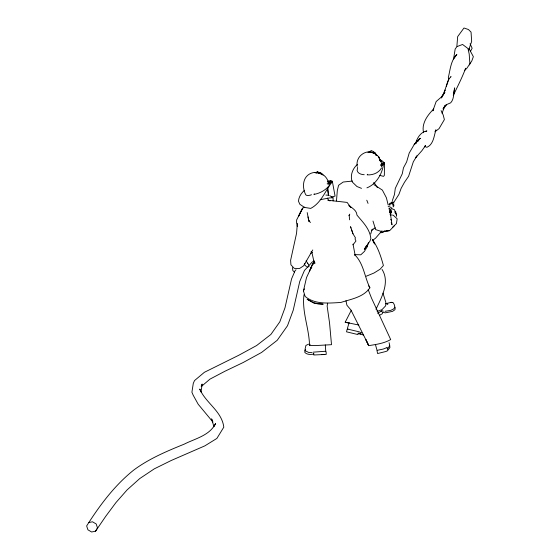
<?xml version="1.0" encoding="UTF-8"?>
<svg xmlns="http://www.w3.org/2000/svg" width="560" height="560" viewBox="0 0 560 560"><rect width="100%" height="100%" fill="white"/><g stroke="black" fill="none" stroke-linecap="round" stroke-linejoin="round"><path stroke-width="0.84" d="M367.206 245.077L367.192 246.75L364.462 251.37L360.794 254.814L355.383 254.639M304.731 207.179L302.652 208.173L296.632 219.94L296.562 222.551L297.29 224.357L296.555 233.303L290.605 260.351L290.927 264.81L294.245 268.373L299.614 268.457L303.611 265.811L312.753 249.963M357.182 166.383C355.747 158.144 362.46 151.473 370.51 151.732L369.313 152.033L370.937 151.375L369.698 152.04M381.577 166.726L381.591 165.347M367.269 245.154L367.192 246.75L368.487 242.438M456.883 46.179L457.674 36.61L463.981 28L468.447 29.519L471.044 32.109L471.66 41.454L468.461 50.519M396.543 216.342L396.487 213.836M390.117 214.375L391.524 212.429L391.475 210.665M330.169 182.777L330.162 181.419L327.67 181.552M327.642 303.233L327.138 306.117L329.546 322.91L331.506 344.687L315.147 345.597L309.512 345.387C309.204 328.335 301.658 311.542 304.024 294.588M336.483 200.9L337.302 190.617L338.59 185.283L343.182 182.035L352.24 181.076M358.295 333.249L358.022 334.579L346.535 331.828L347.123 329.315L347.865 329.14L359.212 331.849L361.886 332.997M354.634 254.674C363.727 263.494 364.476 276.822 369.887 287.798C363.503 297.318 350.924 299.138 340.788 302.477C328.818 303.121 315 304.71 305.13 296.436L303.436 290.899L306.509 277.606L313.544 262.5M329.154 185.073L329.056 183.232M444.227 92.491L447.692 81.627L448.896 79.009L451.01 76.587L450.828 76.916M314.566 261.597L314.153 263.158L312.963 264.117L314.195 263.158M357.553 167.391L357.133 170.548C357.945 173.684 361.375 174.531 364.21 174.72M370.734 233.961L371.959 229.803M465.647 68.236C462.161 77.581 457.59 86.415 453.313 95.417L454.699 87.885C453.39 92.869 454.426 98.679 450.702 102.802L445.606 105.049M331.835 182.28C325.15 191.149 321.083 203.021 310.723 208.404L304.619 207.445L299.873 204.33L298.473 201.201C298.753 196.896 301.273 193.039 304.507 190.316M444.493 91.658L445.018 89.999L442.484 95.914M349.153 322.574L347.543 327.992L347.865 329.14M416.206 142.786L416.99 140.455L415.968 143.43M392.357 200.599L394.471 194.481L395.283 188.405L402.255 173.803L403.466 167.839L406.637 161.91L409.206 153.062L414.148 144.634L420.259 138.306L414.148 144.634L419.335 138.943L418.103 141.183M446.341 86.317L448.896 79.009L448.308 77.595C450.282 69.538 450.716 60.711 456.855 54.411L453.572 59.024L455.161 49.077L456.904 46.634L462.567 44.464L467.95 48.51L469.196 54.019L469.903 63.791L466.844 68.264L464.436 70.595M309.463 271.6L310.296 269.234L311.829 267.211M442.043 113.239L444.99 105.532L443.065 108.885M311.262 194.488L311.059 195.02L308.875 195.419L307.013 195.482L305.781 194.866C301.987 187.516 302.372 176.757 311.108 173.25C318.129 170.506 326.228 174.643 328.286 181.93M311.416 266.574L310.184 269.598L312.55 263.823M295.12 270.592L291.557 278.936L284.97 307.867L279.811 321.832L270.879 334.46L256.641 345.527L238.777 355.264L204.393 372.295L194.523 380.576L193.277 383.411L191.912 392.238L193.207 395.248L198.184 404.243L212.926 422.03L211.596 418.866L213.955 426.734L215.523 423.549C209.671 435.568 195.223 438.557 184.24 444.143C166.684 451.262 149.065 458.682 133.763 470.043C114.569 485.373 99.729 505.351 86.646 525.938L87.934 529.823L91.63 532L95.578 531.188L105.679 516.383L115.983 502.537L127.127 489.881L139.72 478.59L154.343 468.818L171.241 460.488L204.827 445.872L216.874 438.431L223.804 427.168C221.83 411.082 205.786 403.116 199.752 389.039L201.04 392.049L202.125 384.055L201.187 386.183M377.027 350.714L377.594 353.542L386.029 351.449L387.863 350.595L387.527 349.209M415.835 142.45C417.634 137.27 420.98 131.824 426.881 130.935L425.229 131.565M375.977 309.267C381.654 297.339 390.131 282.184 382.06 269.444M351.295 310.282L345.198 322.21L348.88 323.043M309.512 345.387L310.086 344.288M303.436 290.899L304.528 288.862M470.26 51.702L472.143 48.23L470.064 43.729M367.535 174.265L367.206 174.867C372.792 175.259 378.721 172.942 381.556 167.916M348.985 215.565L349.783 214.137M441.294 98.021L442.085 96.614M95.578 531.188L97.475 527.863L96.194 523.964L92.484 521.787L88.536 522.606M366.303 245.882L364.322 249.347L369.985 241.066L370.867 238.609C369.852 228.837 362.824 222.194 356.972 215.124C356.832 210.392 352.065 208.089 348.88 205.359M441.861 97.244L444.878 92.211L441.154 97.216L436.163 101.542L432.831 110.894L433.748 108.941C427.567 115.08 421.337 123.522 423.563 132.685M469.266 64.897L471.807 60.928L473.354 56.679L469.049 48.636M295.631 270.27L296.002 269.689M314.251 193.851L313.873 194.411C319.669 193.41 325.143 190.498 328.93 185.955M352.975 244.818L355.943 241.024L355.026 238.91L355.446 237.839L352.968 233.772L350.532 226.674L350.994 228.004M393.988 202.076L398.909 194.418L401.156 188.314L404.488 182.28L408.59 176.302L413.336 161.77L416.913 155.897L415.583 157.78L421.925 150.654L425.488 145.607L424.487 146.811L425.271 145.971M381.997 230.783L375.592 238.147L372.302 240.618M443.17 108.962L446.621 104.818M354.613 255.199L355.04 254.723L353.024 244.153M382.368 163.975L383.082 163.191L384.517 162.939L384.342 175.427L383.509 176.365L379.428 175.294M380.597 165.613L381.689 165.662L383.117 164.094L384.552 163.842M381.276 163.926L382.277 162.834L380.632 161.245M307.951 266.644L304.437 270.466L299.74 281.477L293.216 310.24L287.483 325.773L277.221 340.291L261.569 352.457L243.138 362.537L224.945 371.238L209.944 379.141L201.523 386.337M309.12 265.37L312.046 262.192L314.223 260.862M372.071 229.992L372.967 229.012M316.246 173.047L317.415 171.78L322.042 173.488M394.191 225.988L389.592 230.72L383.88 231.126M392.714 227.115L396.445 223.601L397.152 218.792L393.253 215.201M305.676 349.776L304.878 350.455L304.843 352.492C307.118 354.844 310.919 354.641 313.873 354.039M371.63 230.307L375.172 227.836M357.63 164.318C352.569 168.266 349.594 176.204 352.492 182.21L356.951 186.522L361.508 188.356M367.92 152.684L371.434 150.521L375.592 153.041L375.865 154.581M310.576 253.407L312.011 252.532M386.421 347.802L383.187 349.083L377.048 350.357L375.564 345.044M379.47 315.336L382.41 313.684L382.354 312.382L385.434 312.823L392.518 311.381L394.961 309.729L395.206 307.783L394.506 307.16M328.286 183.876L332.493 182.21L331.842 180.873L330.708 180.719M329.7 181.944L330.127 181.734M332.241 181.272L328.545 182.826L328.797 183.764M328.867 183.435L329.952 182.889M381.157 311.255L382.004 310.842L377.51 313.222M313.103 352.17L325.752 351.232L325.311 344.911M366.226 276.227L373.982 273.021L380.093 269.227L383.404 265.531C380.968 256.585 378.049 247.471 372.561 239.848L374.598 243.866L372.561 239.848M304.269 264.082L305.025 263.809M366.912 187.845C376.229 184.366 382.571 173.355 383.53 163.835M389.767 212.513L391.461 212.093M327.516 183.043L328.027 182.938M330.386 182.672L332.493 182.21L335.076 196.091L331.555 197.008M388.262 349.755L389.9 347.578L389.69 345.261M386.561 303.492L390.971 302.386L393.295 302.743L394.548 305.242L394.863 307.363L393.547 309.015L390.663 310.408L385.028 311.311M312.018 352.625L308.868 352.534L305.221 350.763L305.053 349.286L305.921 345.415L308.644 344.148M368.655 345.653L365.925 339.682L368.655 345.653C376.138 344.456 384.069 343.406 390.691 339.57L371.497 298.081L368.193 289.646M307.643 267.015L309.008 266.616L308.406 264.271M386.995 230.797L389.347 230.559L382.494 231.84L375.662 229.6L372.981 221.046M320.194 199.71L329.455 197.932L333.025 197.764L333.158 200.928M324.702 354.494L321.811 354.606L326.221 354.403L326.109 351.743L325.318 351.428M322.847 354.571L313.782 354.991L313.74 353.598L313.334 353.612M376.915 311.024L378.462 310.989L382.039 309.596L385.658 305.823L385.84 302.351L382.963 293.083M380.555 164.71L381.101 164.738M325.913 195.048L328.377 195.244L327.53 189.469M314.895 172.585L316.071 172.697L317.415 171.78L316.463 172.795L314.895 172.585L316.967 172.781M390.208 214.816L392.49 215.11M318.08 173.012L320.46 173.327L323.113 175.119M320.46 173.327L317.653 172.844L321.489 173.985L319.431 172.851L321.132 173.887M358.841 325.052L345.198 322.21M391.699 208.747L394.359 209.622L394.765 210.511M386.757 303.842L387.919 304.066L385.651 303.597M382.354 310.933L383.369 311.171M389.48 211.946L390.439 212.723M330.113 200.816L327.901 200.256L347.095 202.412L350.917 207.466L349.069 205.898M363.37 335.048L358.358 333.326M386.68 347.739L388.038 348.523L387.296 348.278L388.878 347.13L389.655 345.128L389.074 342.678M330.064 200.767L328.496 200.305L327.509 198.135M357.966 333.13L360.402 333.984L358.813 333.424M424.662 146.454L426.881 147.315C433.622 144.375 433.979 135.926 435.925 129.836L434.966 131.768L439.068 128.625L444.381 119.588L443.198 114.982L441.098 110.614M380.296 160.853L381.598 161.504M315.189 263.053L314.111 262.486L311.822 252.021M390.572 219.639L391.44 220.136M294.511 272.083L292.838 270.599L292.453 267.575M381.633 160.475L384.517 162.939M329.707 195.594L333.025 197.764M373.898 184.618L382.382 190.099L386.407 197.799L388.157 204.967M311.024 251.811L312.074 252.63M306.544 266.693L304.703 264.922M373.576 182.686L374.892 183.729L377.314 187.558M391.209 211.547L390.341 210.413M379.981 160.181L378.777 156.87L380.569 161.896C379.827 156.282 375.27 152.663 369.817 151.851L375.144 153.72L377.041 155.575L373.345 152.103L375.221 153.79M332.101 181.811L332.493 182.21M395.787 213.731L396.683 214.837L396.025 213.976M306.089 260.827L308.028 263.907L307.531 263.144M308.994 220.507L310.401 222.572M390.894 211.141L391.552 212.114M368.697 285.873L369.887 287.798M368.326 344.631L350.917 309.988L346.913 305.228L345.968 300.762M366.786 200.207L368.046 203.392M390.271 210.07L390.621 210.994M351.729 230.125L352.968 233.772M391.216 222.376L392 224.777L390.537 214.613L388.969 208.145M330.722 181.727L330.981 182.665M375.277 153.741L375.592 155.183M307.993 216.923L308.994 221.508L307.202 212.576M327.915 188.699L328.664 195.622M349.132 215.152L349.657 219.828M297.101 223.44L297.346 226.513L297.29 224.357M383.082 163.191L383.117 164.094M381.647 164.759L381.689 165.662M391.377 202.496A1.351 1.134 28 0 1 391.776 202.055M392.392 201.887A1.351 1.134 28 0 1 393.89 203.056M389.97 205.107A1.624 1.365 28 0 1 391.685 203.707A1.624 1.365 28 0 1 392.994 205.786M384.601 231.105A6.293 5.222 28.1 0 1 380.653 232.729M389.186 205.114A2.45 2.051 28 0 1 390.747 202.979A2.45 2.051 28 0 1 393.589 204.323A2.45 2.051 28 0 1 393.015 206.927M388.164 206.584A4.109 3.437 28 0 1 391.881 208.348M389.431 208.509A4.116 3.444 28 0 1 391.104 209.811M392.462 202.286A0.896 0.756 28.1 0 1 392.91 202.384M394.919 212.254A1.141 0.462 75 0 1 395.325 211.211A1.141 0.462 75 0 1 395.913 212.968A1.141 0.462 75 0 1 395.101 212.807M379.358 159.824A13.664 4.179 -2.7 0 1 381.633 160.475M327.474 184.079A1.225 0.553 77.7 0 1 327.166 183.743M328.076 181.041A14.119 1.442 -15.3 0 1 330.701 180.719M381.612 164.283C381.815 168.322 382.725 161.378 381.612 164.283M300.398 212.296L298.557 216.328L302.652 208.173L300.398 212.296M391.398 302.379L390.971 302.386L391.958 302.4L391.398 302.379M323.057 304.157L318.479 304.073L313.439 302.855L307.104 299.243L314.097 302.946L323.057 304.157M328.363 181.727A1.225 0.553 77.7 0 0 328.923 183.764A1.225 0.553 77.7 0 0 329.399 182.364A1.225 0.553 77.7 0 0 328.363 181.727"/></g></svg>
